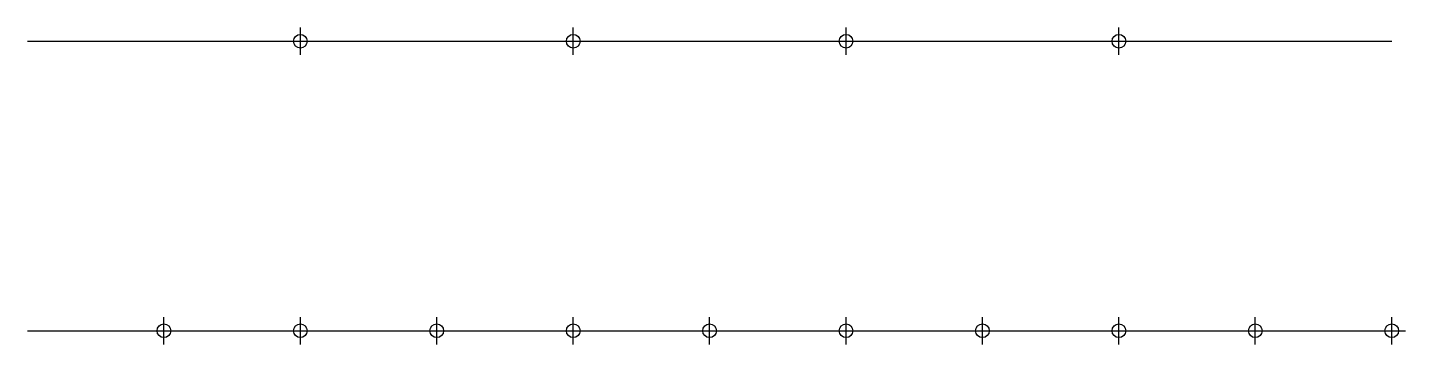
# Model space of a CAD drawing. Header units: millimetres. Extents: x 2007 to 2108, y 1741 to 1765.
import ezdxf

# ---------------------------------------------------------------- set-up
doc = ezdxf.new("R2010")
doc.units = ezdxf.units.MM
doc.header["$PDMODE"] = 34
doc.header["$PDSIZE"] = -3

msp = doc.modelspace()

# ---------------------------------------------------------------- linework, layer by layer
for p, q in [((2006.55, 1763.69), (2106.55, 1763.69)), ((2006.55, 1742.49), (2106.55, 1742.49))]:
    msp.add_line(p, q)
for p in [(2026.55, 1763.69), (2046.55, 1763.69), (2066.55, 1763.69), (2086.55, 1763.69), (2016.55, 1742.49), (2026.55, 1742.49), (2036.55, 1742.49), (2046.55, 1742.49), (2056.55, 1742.49), (2066.55, 1742.49), (2076.55, 1742.49), (2086.55, 1742.49), (2096.55, 1742.49), (2106.55, 1742.49)]:
    msp.add_point(p)

doc.saveas('drawing.dxf')
